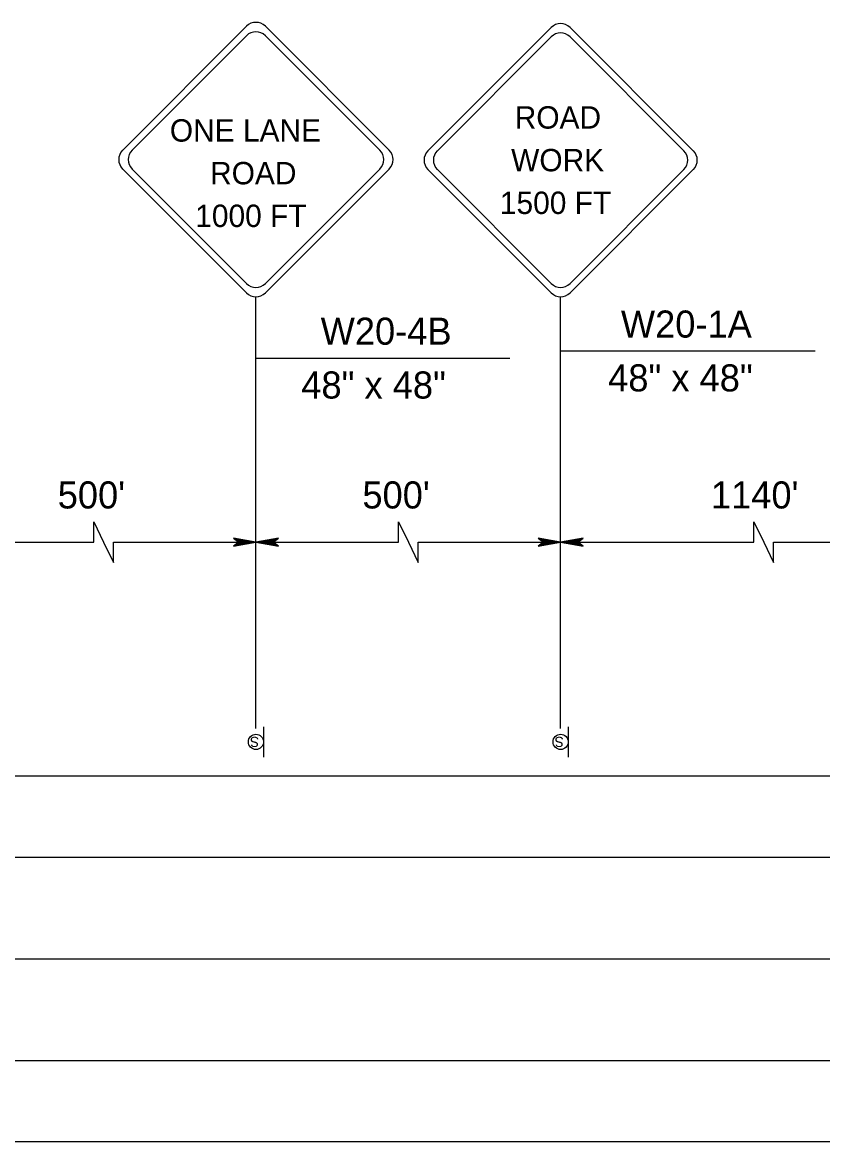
# Model space of a CAD drawing. Extents: x 499945 to 500993, y 499985 to 500645.
# Drawn here: x 500663.9 to 500782, y 500318.3 to 500483.4 of the extents above; entities that cross this region are included whole.
import ezdxf

# ---------------------------------------------------------------- set-up
doc = ezdxf.new("R2010")
doc.units = 0
for name, color, linetype in [('1', 7, 'Continuous'), ('24', 7, 'Continuous'), ('39', 7, 'Continuous'), ('56', 7, 'Continuous'), ('60', 7, 'Continuous')]:
    doc.layers.add(name, color=color, linetype=linetype)

msp = doc.modelspace()

# ---------------------------------------------------------------- linework, layer by layer
at = {"layer": '1'}
for p, q in [((500698.39, 500379.25), (500698.39, 500442.92)), ((500743.36, 500379.25), (500743.36, 500442.92)), ((500743.36, 500434.93), (500780.9, 500434.93)), ((500698.39, 500433.88), (500735.87, 500433.88)), ((500674.47, 500406.72), (500674.47, 500409.72)), ((500674.47, 500409.72), (500675.91, 500406.72)), ((500719.43, 500406.72), (500719.43, 500409.72)), ((500719.43, 500409.72), (500720.88, 500406.72)), ((500771.89, 500406.72), (500771.89, 500409.72)), ((500771.89, 500409.72), (500773.33, 500406.72)), ((500653.43, 500406.72), (500674.47, 500406.72)), ((500675.91, 500406.72), (500677.35, 500403.73)), ((500677.35, 500403.73), (500677.35, 500406.72)), ((500677.35, 500406.72), (500698.39, 500406.72)), ((500698.39, 500406.72), (500719.43, 500406.72)), ((500720.88, 500406.72), (500722.32, 500403.73)), ((500722.32, 500403.73), (500722.32, 500406.72)), ((500722.32, 500406.72), (500743.36, 500406.72)), ((500743.36, 500406.72), (500771.89, 500406.72)), ((500773.34, 500406.72), (500774.78, 500403.73)), ((500774.78, 500403.73), (500774.78, 500406.72)), ((500774.78, 500406.72), (500803.31, 500406.72)), ((500070.55, 500372.23), (500885.21, 500372.23)), ((500070.55, 500360.24), (500885.21, 500360.24)), ((500110.21, 500360.24), (500885.21, 500360.24)), ((500627.66, 500345.25), (500885.21, 500345.25)), ((500070.55, 500330.26), (500885.21, 500330.26)), ((500070.55, 500318.27), (500885.21, 500318.27))]:
    msp.add_line(p, q, dxfattribs=at)
at = {"layer": '24'}
for points in [[(500698.39, 500406.72), (500695.07, 500407.31), (500695.86, 500406.72), (500695.09, 500406.15), (500698.39, 500406.72), (500698.17, 500406.72), (500695.16, 500407.27), (500695.92, 500406.72), (500695.22, 500406.19), (500698.05, 500406.71), (500697.94, 500406.72), (500695.36, 500407.18), (500695.94, 500406.72), (500695.35, 500406.27), (500697.89, 500406.72), (500697.78, 500406.71), (500695.53, 500407.11), (500695.96, 500406.72), (500695.52, 500406.32), (500697.46, 500406.71), (500697.27, 500406.71), (500695.69, 500407.03), (500696, 500406.73), (500695.67, 500406.4), (500697.24, 500406.72), (500697.06, 500406.73), (500695.87, 500406.94), (500696.1, 500406.71), (500695.85, 500406.48), (500696.9, 500406.72), (500696.73, 500406.74), (500696.02, 500406.88), (500696.13, 500406.72), (500695.94, 500406.54), (500696.64, 500406.72), (500696.18, 500406.83), (500696.25, 500406.71), (500696.04, 500406.58), (500696.53, 500406.71), (500696.22, 500406.78), (500696.35, 500406.68), (500696.2, 500406.62), (500696.35, 500406.72), (500696.27, 500406.73)], [(500698.39, 500406.72), (500701.72, 500406.14), (500700.92, 500406.72), (500701.7, 500407.3), (500698.39, 500406.72), (500698.61, 500406.73), (500701.62, 500406.18), (500700.86, 500406.73), (500701.56, 500407.26), (500698.73, 500406.74), (500698.84, 500406.72), (500701.42, 500406.27), (500700.84, 500406.73), (500701.44, 500407.18), (500698.89, 500406.72), (500699, 500406.74), (500701.26, 500406.33), (500700.82, 500406.72), (500701.27, 500407.13), (500699.32, 500406.74), (500699.51, 500406.74), (500701.09, 500406.42), (500700.78, 500406.71), (500701.11, 500407.05), (500699.55, 500406.72), (500699.72, 500406.71), (500700.91, 500406.51), (500700.68, 500406.74), (500700.93, 500406.97), (500699.89, 500406.72), (500700.05, 500406.71), (500700.77, 500406.57), (500700.65, 500406.73), (500700.84, 500406.91), (500700.14, 500406.72), (500700.6, 500406.61), (500700.54, 500406.74), (500700.74, 500406.87), (500700.26, 500406.74), (500700.56, 500406.66), (500700.43, 500406.77), (500700.58, 500406.82), (500700.44, 500406.73), (500700.51, 500406.71)], [(500743.36, 500406.72), (500740.03, 500407.31), (500740.83, 500406.72), (500740.05, 500406.15), (500743.36, 500406.72), (500743.14, 500406.72), (500740.13, 500407.27), (500740.89, 500406.72), (500740.19, 500406.19), (500743.02, 500406.71), (500742.91, 500406.72), (500740.33, 500407.18), (500740.91, 500406.72), (500740.31, 500406.27), (500742.86, 500406.72), (500742.75, 500406.71), (500740.49, 500407.11), (500740.93, 500406.72), (500740.48, 500406.32), (500742.42, 500406.71), (500742.24, 500406.71), (500740.66, 500407.03), (500740.97, 500406.73), (500740.64, 500406.4), (500742.2, 500406.72), (500742.03, 500406.73), (500740.84, 500406.94), (500741.07, 500406.71), (500740.82, 500406.48), (500741.86, 500406.72), (500741.7, 500406.74), (500740.98, 500406.88), (500741.1, 500406.72), (500740.91, 500406.54), (500741.61, 500406.72), (500741.14, 500406.83), (500741.21, 500406.71), (500741.01, 500406.58), (500741.49, 500406.71), (500741.19, 500406.78), (500741.31, 500406.68), (500741.17, 500406.62), (500741.31, 500406.72), (500741.24, 500406.73)], [(500743.36, 500406.72), (500746.68, 500406.14), (500745.89, 500406.72), (500746.66, 500407.3), (500743.36, 500406.72), (500743.58, 500406.73), (500746.59, 500406.18), (500745.83, 500406.73), (500746.53, 500407.26), (500743.7, 500406.74), (500743.81, 500406.72), (500746.39, 500406.27), (500745.81, 500406.73), (500746.4, 500407.18), (500743.86, 500406.72), (500743.97, 500406.74), (500746.22, 500406.33), (500745.78, 500406.72), (500746.23, 500407.13), (500744.29, 500406.74), (500744.48, 500406.74), (500746.06, 500406.42), (500745.75, 500406.71), (500746.08, 500407.05), (500744.51, 500406.72), (500744.69, 500406.71), (500745.88, 500406.51), (500745.65, 500406.74), (500745.89, 500406.97), (500744.85, 500406.72), (500745.02, 500406.71), (500745.73, 500406.57), (500745.61, 500406.73), (500745.81, 500406.91), (500745.11, 500406.72), (500745.57, 500406.61), (500745.5, 500406.74), (500745.71, 500406.87), (500745.22, 500406.74), (500745.53, 500406.66), (500745.4, 500406.77), (500745.55, 500406.82), (500745.4, 500406.73), (500745.48, 500406.71)]]:
    msp.add_lwpolyline(points, dxfattribs=at)
at = {"layer": '56'}
for p, q in [((500678.72, 500464.56), (500697, 500482.84)), ((500699.78, 500482.84), (500718.06, 500464.56)), ((500723.77, 500464.47), (500741.97, 500482.67)), ((500744.74, 500482.67), (500762.94, 500464.47)), ((500680.11, 500464.56), (500697, 500481.45)), ((500699.78, 500481.45), (500716.67, 500464.56)), ((500725.16, 500464.47), (500741.97, 500481.29)), ((500744.74, 500481.29), (500761.56, 500464.47)), ((500678.72, 500461.78), (500697, 500443.5)), ((500680.11, 500461.78), (500697, 500444.89)), ((500699.78, 500444.89), (500716.67, 500461.78)), ((500699.78, 500443.5), (500718.06, 500461.78)), ((500723.77, 500461.7), (500741.97, 500443.5)), ((500725.16, 500461.7), (500741.97, 500444.88)), ((500744.74, 500444.88), (500761.56, 500461.7)), ((500744.74, 500443.5), (500762.94, 500461.7)), ((500699.52, 500379.49), (500699.52, 500375)), ((500744.48, 500379.49), (500744.48, 500375))]:
    msp.add_line(p, q, dxfattribs=at)
for centre in [(500698.39, 500377.25), (500743.36, 500377.25)]:
    msp.add_circle(centre, 1.12, dxfattribs=at)
for centre, radius, start, end in [((500698.39, 500481.45), 1.97, 45, 135), ((500698.39, 500480.06), 1.97, 45, 135), ((500743.36, 500481.29), 1.96, 45, 135), ((500743.36, 500479.9), 1.96, 45, 135), ((500680.11, 500463.17), 1.97, 135, 225), ((500681.51, 500463.17), 1.97, 135, 225), ((500715.28, 500463.17), 1.97, 315, 45), ((500716.67, 500463.17), 1.97, 315, 45), ((500725.16, 500463.09), 1.96, 135, 225), ((500726.54, 500463.09), 1.96, 135, 225), ((500760.17, 500463.09), 1.96, 315, 45), ((500761.56, 500463.09), 1.96, 315, 45), ((500698.39, 500446.28), 1.97, 225, 315), ((500743.36, 500446.27), 1.96, 225, 315), ((500698.39, 500444.89), 1.97, 225, 315), ((500743.36, 500444.88), 1.96, 225, 315)]:
    msp.add_arc(centre, radius, start, end, dxfattribs=at)
at = {"layer": '60'}
for p, q in [((500698.39, 500483.41), (500698.39, 500483.41)), ((500743.36, 500483.25), (500743.36, 500483.25)), ((500698.39, 500442.92), (500698.39, 500442.92)), ((500743.36, 500442.92), (500743.36, 500442.92))]:
    msp.add_line(p, q, dxfattribs=at)
for centre in [(500698.39, 500377.25), (500743.36, 500377.25)]:
    msp.add_circle(centre, 1.12, dxfattribs=at)

# ---------------------------------------------------------------- texts
at = {"layer": '1'}
for s, p in [('W20-1A', (500752.25, 500436.9)), ('W20-4B', (500707.94, 500435.85)), ('48" x 48"', (500750.37, 500428.96)), ('48" x 48"', (500705.08, 500427.91)), ("500'", (500669.13, 500411.69)), ("500'", (500714.1, 500411.69)), ("1140'", (500765.54, 500411.69))]:
    msp.add_text(s, height=4, dxfattribs=at).set_placement(p)
at = {"layer": '39'}
for s, p in [('ROAD', (500736.58, 500467.74)), ('ONE LANE', (500685.68, 500465.82)), ('WORK', (500736.05, 500461.44)), ('ROAD', (500691.62, 500459.52)), ('1500 FT', (500734.39, 500455.14)), ('1000 FT', (500689.43, 500453.22))]:
    msp.add_text(s, height=3.3, dxfattribs=at).set_placement(p)
at = {"layer": '56'}
for p in [(500698.85, 500378), (500743.82, 500378)]:
    msp.add_text('S', height=1.5, rotation=180, dxfattribs=at).set_placement(p)

doc.saveas('drawing.dxf')
